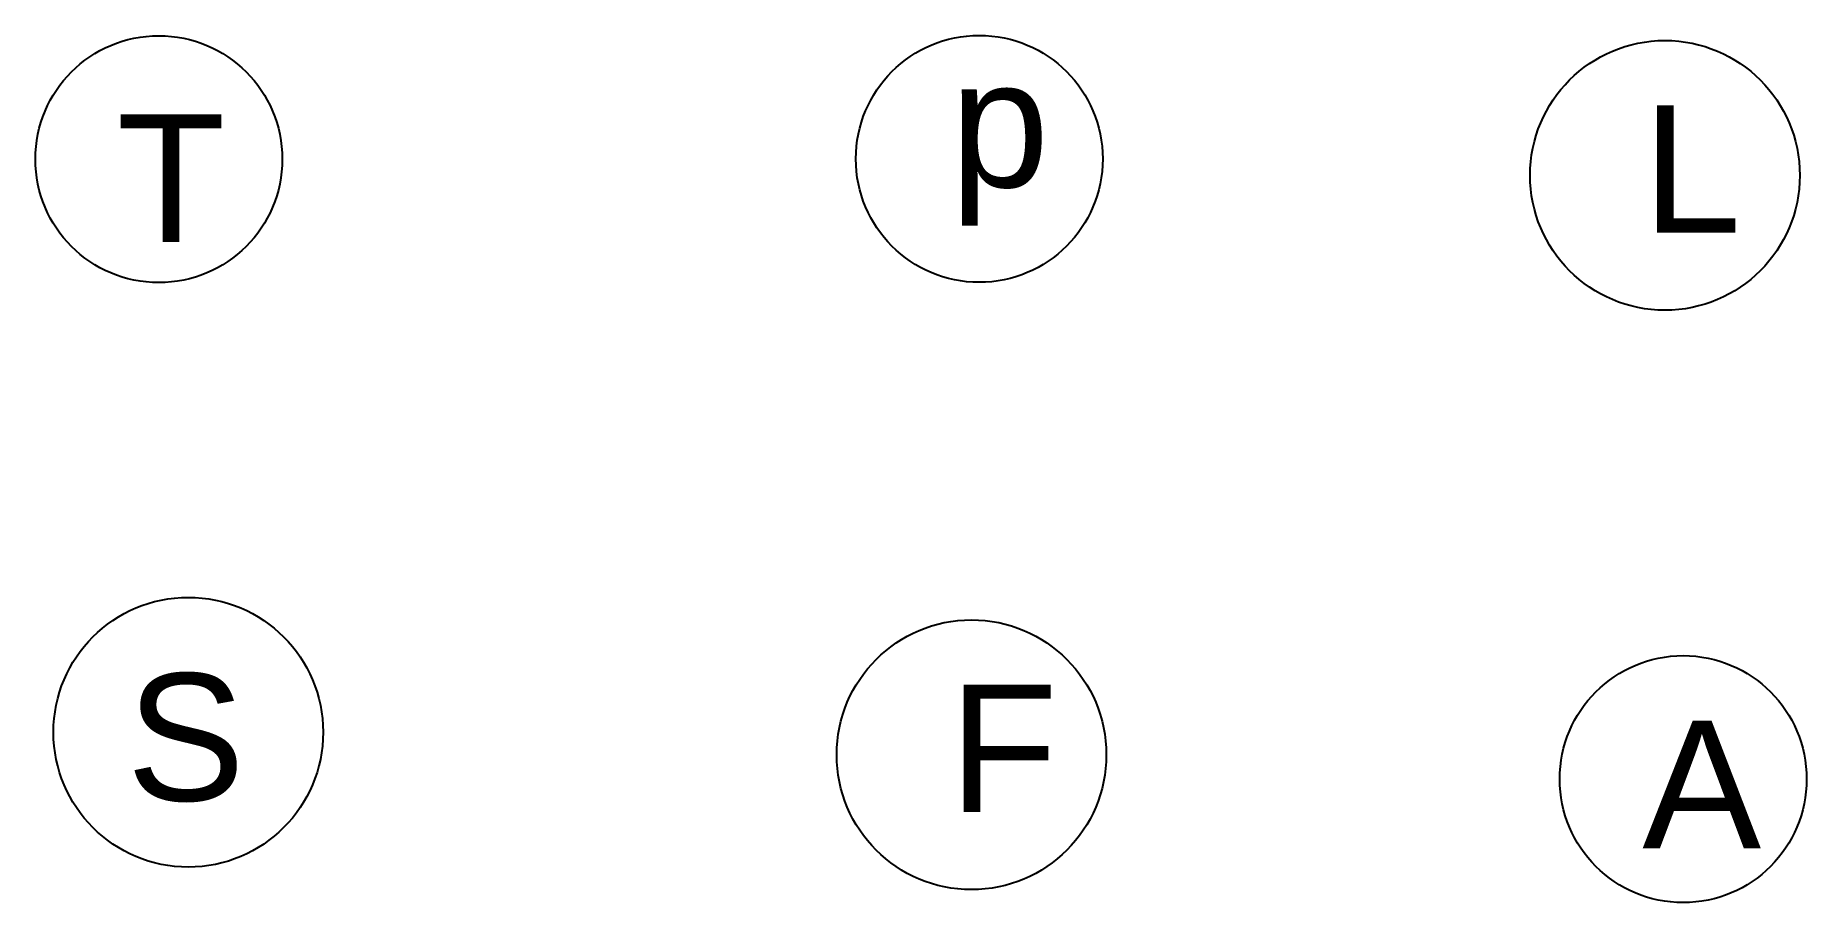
# Model space of a CAD drawing. Header units: millimetres. Extents: x 687 to 1098, y 132 to 334.
import ezdxf

# ---------------------------------------------------------------- set-up
doc = ezdxf.new("R2010")
doc.units = ezdxf.units.MM
doc.layers.add('主流程', color=7, linetype='Continuous')

msp = doc.modelspace()

# ---------------------------------------------------------------- linework, layer by layer
at = {"linetype": 'ByBlock'}
for centre in [(715.66, 304.93), (906.19, 305), (1069.66, 161.02)]:
    msp.add_circle(centre, 28.66, dxfattribs=at)
at = {"layer": '主流程'}
for centre in [(1065.42, 301.17), (722.51, 171.9), (904.39, 166.67)]:
    msp.add_circle(centre, 31.31, dxfattribs=at)

# ---------------------------------------------------------------- texts
at = {"linetype": 'ByBlock', "char_height": 29.6256, "width": 52.7753, "attachment_point": 1}
for s, insert in [('{\\fArial|b0|i0|c0|p34;p}', (899.41, 328.05)), ('{\\fArial|b0|i0|c0|p34;T}', (705.87, 315.34)), ('{\\fArial|b0|i0|c0|p34;A}', (1060.17, 174.57))]:
    msp.add_mtext(s, dxfattribs=dict(at, insert=insert))
at = {"layer": '主流程', "char_height": 29.5402, "width": 31.312, "attachment_point": 1}
for s, insert in [('{\\fArial|b0|i0|c0|p32;L}', (1060.22, 317.43)), ('{\\fArial|b0|i0|c0|p32;S}', (708.15, 185.55)), ('{\\fArial|b0|i0|c0|p32;F}', (899.19, 182.93))]:
    msp.add_mtext(s, dxfattribs=dict(at, insert=insert))

doc.saveas('drawing.dxf')
